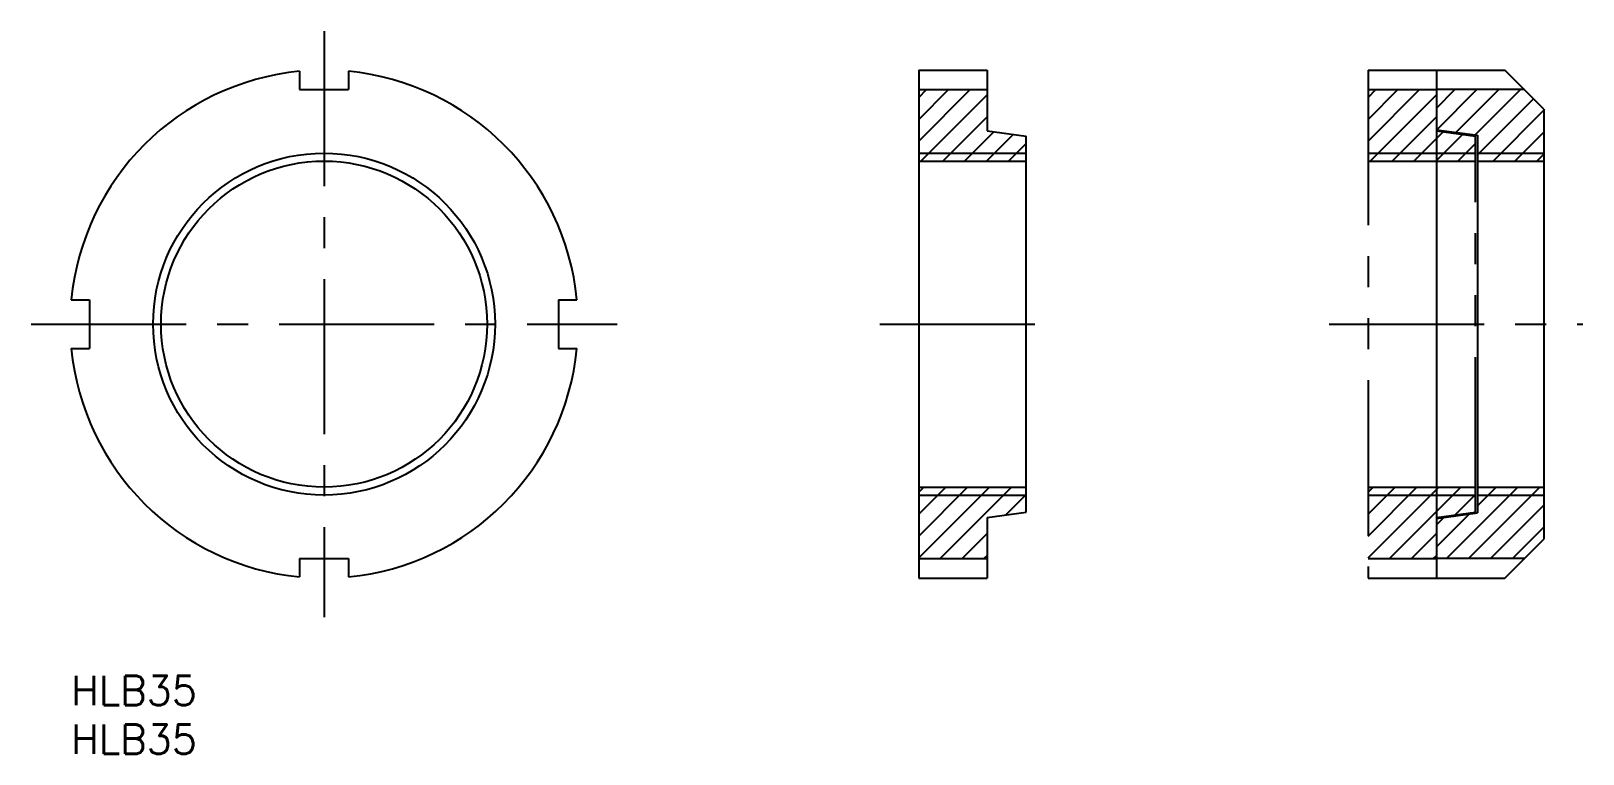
# Model space of a CAD drawing. Extents: x -4 to 155, y -8 to 66.
import ezdxf

# ---------------------------------------------------------------- set-up
doc = ezdxf.new("R2010")
doc.units = 0
doc.header["$LTSCALE"] = 0.5
doc.linetypes.add('CENTER', pattern=[50.8, 31.75, -6.35, 6.35, -6.35])
doc.linetypes.add('PHANTOM', pattern=[63.5, 31.75, -6.35, 6.35, -6.35, 6.35, -6.35])
for name, color, linetype in [('MSM_CENTER', 1, 'CENTER'), ('MSM_CONTINUOUS', 7, 'CONTINUOUS'), ('MSM_IMAGINARY', 6, 'PHANTOM'), ('MSM_NARROW', 5, 'CONTINUOUS'), ('MSM_PART_NUMBER', 7, 'CONTINUOUS')]:
    doc.layers.add(name, color=color, linetype=linetype)
doc.styles.get("Standard").update_dxf_attribs({"font": 'txt.shx', "height": 3, "bigfont": 'bigfont.shx'})

# ---------------------------------------------------------------- blocks, each defined once
blk = doc.blocks.new('*U5')
at = {"layer": 'MSM_PART_NUMBER'}
blk.add_text('HLB35', height=3, dxfattribs=at).set_placement((0, -3))
blk = doc.blocks.new('*U6')
at = {"layer": 'MSM_PART_NUMBER'}
blk.add_text('HLB35', height=3, dxfattribs=at).set_placement((0, -8))

msp = doc.modelspace()

# ---------------------------------------------------------------- linework, layer by layer
at = {"layer": 'MSM_CENTER'}
for p, q in [((25.88, 66), (25.88, 6)), ((-4.12, 36), (55.88, 36)), ((82.76, 36), (101.76, 36)), ((128.76, 36), (154.76, 36))]:
    msp.add_line(p, q, dxfattribs=at)
at = {"layer": 'MSM_CONTINUOUS'}
for p, q in [((86.76, 62), (86.76, 10)), ((86.76, 62), (93.76, 62)), ((93.76, 62), (93.76, 55.8)), ((139.76, 62), (139.76, 10)), ((139.76, 62), (146.76, 62)), ((150.76, 58), (146.76, 62)), ((23.38, 61.88), (23.38, 60)), ((28.38, 61.88), (28.38, 60)), ((23.38, 60), (28.38, 60)), ((86.76, 60), (93.76, 60)), ((148.76, 60), (139.76, 60)), ((150.76, 58), (150.76, 14)), ((93.76, 55.8), (97.76, 55.25)), ((139.76, 55.9), (143.96, 55.33)), ((97.76, 16.75), (97.76, 55.25)), ((143.96, 55.33), (143.96, 16.67)), ((86.76, 52.69), (97.76, 52.69)), ((143.96, 52.69), (150.76, 52.69)), ((0, 38.5), (1.88, 38.5)), ((1.88, 38.5), (1.88, 33.5)), ((49.88, 38.5), (51.76, 38.5)), ((49.88, 38.5), (49.88, 33.5)), ((0, 33.5), (1.88, 33.5)), ((49.88, 33.5), (51.76, 33.5)), ((86.76, 19.31), (97.76, 19.31)), ((143.96, 19.31), (150.76, 19.31)), ((93.76, 16.2), (97.76, 16.75)), ((93.76, 16.2), (93.76, 10)), ((139.76, 16.1), (143.96, 16.67)), ((146.76, 10), (150.76, 14)), ((23.38, 12), (28.38, 12)), ((23.38, 12), (23.38, 10.12)), ((28.38, 12), (28.38, 10.12)), ((86.76, 12), (93.76, 12)), ((148.76, 12), (139.76, 12)), ((86.76, 10), (93.76, 10)), ((139.76, 10), (146.76, 10))]:
    msp.add_line(p, q, dxfattribs=at)
msp.add_circle((25.88, 36), 16.69, dxfattribs=at)
for start, end in [(95.5177, 174.4823), (5.5177, 84.4823), (185.5177, 264.4823), (275.5177, 354.4823)]:
    msp.add_arc((25.88, 36), 26, start, end, dxfattribs=at)
at = {"layer": 'MSM_IMAGINARY'}
for p, q in [((132.76, 62), (132.76, 10)), ((132.76, 62), (139.76, 62)), ((132.76, 60), (139.76, 60)), ((132.76, 59.21), (133.55, 60)), ((132.76, 56.96), (135.79, 60)), ((132.76, 54.72), (138.04, 60)), ((132.97, 52.69), (139.76, 59.47)), ((135.22, 52.69), (139.76, 57.23)), ((137.46, 52.69), (140.48, 55.7)), ((139.76, 55.8), (143.76, 55.25)), ((139.71, 52.69), (142.45, 55.43)), ((141.95, 52.69), (143.76, 54.49)), ((143.76, 16.75), (143.76, 55.25)), ((132.76, 53.5), (143.76, 53.5)), ((132.76, 52.69), (143.76, 52.69)), ((132.76, 19.31), (143.76, 19.31)), ((132.76, 18.8), (133.27, 19.31)), ((132.76, 16.55), (135.52, 19.31)), ((132.76, 14.31), (137.76, 19.31)), ((132.76, 12.06), (140.01, 19.31)), ((134.94, 12), (142.25, 19.31)), ((132.76, 18.5), (143.76, 18.5)), ((141.64, 16.46), (143.76, 18.57)), ((139.76, 16.2), (143.76, 16.75)), ((137.19, 12), (139.76, 14.57)), ((132.76, 12), (139.76, 12)), ((139.43, 12), (139.76, 12.33)), ((132.76, 10), (139.76, 10))]:
    msp.add_line(p, q, dxfattribs=at)
at = {"layer": 'MSM_NARROW'}
for p, q in [((86.76, 59.21), (87.55, 60)), ((86.76, 56.96), (89.79, 60)), ((86.76, 54.72), (92.04, 60)), ((86.97, 52.69), (93.76, 59.47)), ((139.76, 58.12), (141.64, 60)), ((139.79, 55.9), (143.89, 60)), ((141.76, 55.63), (146.13, 60)), ((143.73, 55.36), (148.38, 60)), ((143.96, 53.34), (149.69, 59.07)), ((89.22, 52.69), (93.76, 57.23)), ((145.56, 52.69), (150.76, 57.89)), ((91.46, 52.69), (94.48, 55.7)), ((147.8, 52.69), (150.76, 55.64)), ((93.71, 52.69), (96.45, 55.43)), ((95.95, 52.69), (97.76, 54.49)), ((86.76, 53.5), (97.76, 53.5)), ((143.96, 53.5), (150.76, 53.5)), ((150.05, 52.69), (150.76, 53.4)), ((86.76, 18.8), (87.27, 19.31)), ((86.76, 16.55), (89.52, 19.31)), ((86.76, 14.31), (91.76, 19.31)), ((86.76, 12.06), (94.01, 19.31)), ((88.94, 12), (96.25, 19.31)), ((140.79, 12), (148.1, 19.31)), ((143.04, 12), (150.35, 19.31)), ((143.96, 17.41), (145.86, 19.31)), ((86.76, 18.5), (97.76, 18.5)), ((95.64, 16.46), (97.76, 18.57)), ((143.96, 18.5), (150.76, 18.5)), ((145.28, 12), (150.76, 17.48)), ((139.76, 13.21), (143.1, 16.56)), ((139.76, 15.46), (140.5, 16.2)), ((91.19, 12), (93.76, 14.57)), ((147.53, 12), (150.76, 15.23)), ((93.43, 12), (93.76, 12.33))]:
    msp.add_line(p, q, dxfattribs=at)
msp.add_circle((25.88, 36), 17.5, dxfattribs=at)

# ---------------------------------------------------------------- block references
at = {"layer": 'MSM_CONTINUOUS'}
for name in ['*U5', '*U6']:
    msp.add_blockref(name, (0, 0), dxfattribs=at)

doc.saveas('drawing.dxf')
